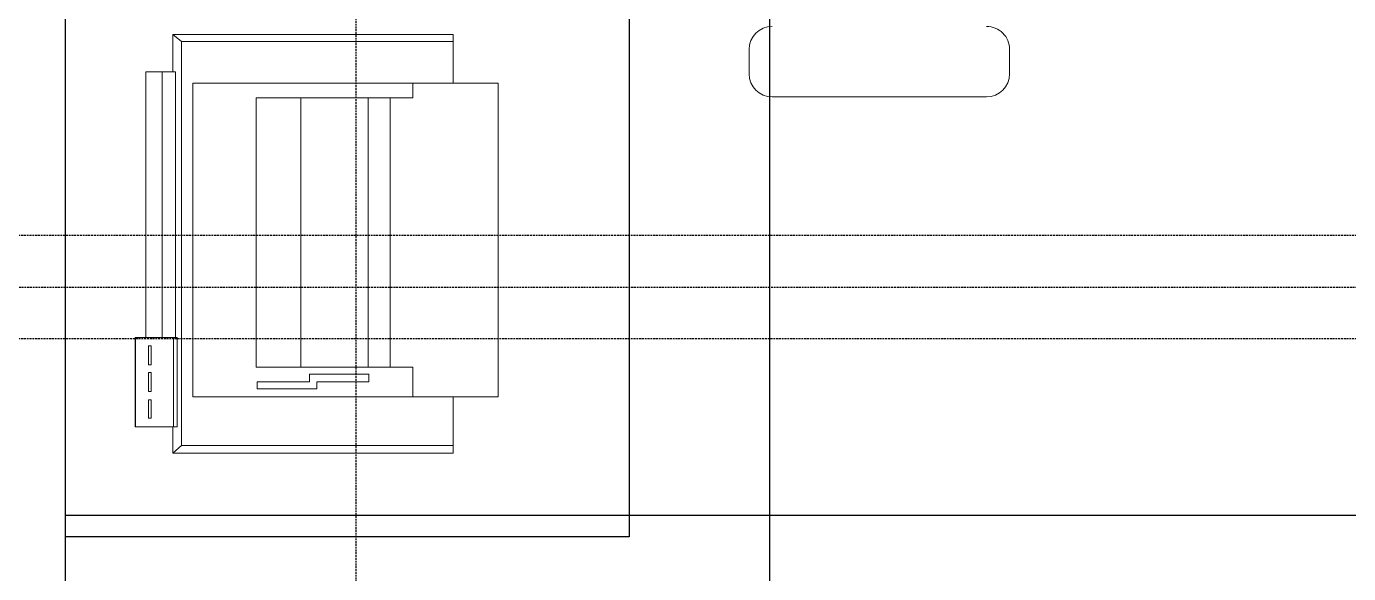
# Model space of a CAD drawing. Extents: x -12260 to 57327, y -29287 to 19916.
# Drawn here: x 19182 to 20308, y 2598 to 3064 of the extents above; entities that cross this region are included whole.
import ezdxf

# ---------------------------------------------------------------- set-up
doc = ezdxf.new("R2010")
doc.units = 0
doc.header["$LTSCALE"] = 0.25
doc.linetypes.add('DASHDOT', pattern=[25.4, 12.7, -6.35, 0, -6.35])
doc.linetypes.add('HIDDEN', pattern=[9.525, 6.35, -3.175])
doc.layers.add('01-First Floor-FUR$0$FALSE CEILING', color=251, linetype='Continuous')
for name, color, linetype, lineweight in [('01-First Floor-FUR$0$LOADING', 253, 'Continuous', 5), ('01-First Floor-FUR$0$Walls', 251, 'Continuous', 5), ('E-LITE-CLNG-CNDT', 6, 'DASHDOT', 35), ('E-POWR-FLOR-CNDT', 6, 'HIDDEN', 25)]:
    doc.layers.add(name, color=color, linetype=linetype, lineweight=lineweight)

# ---------------------------------------------------------------- blocks, each defined once
blk = doc.blocks.new('01-First Floor-FUR$0$ME19011A-P')
for p, q in [((-0.425, 0), (0.425, 0)), ((-0.425, 0), (-0.425, -0.015)), ((0.425, 0), (0.425, -0.015)), ((-0.425, -0.015), (0.425, -0.015)), ((-0.3675, -0.0198), (-0.2325, -0.0198)), ((-0.3675, -0.0198), (-0.3675, -0.0399)), ((-0.36, -0.015), (-0.36, -0.0198)), ((-0.24, -0.015), (-0.24, -0.0198)), ((-0.2325, -0.0198), (-0.2325, -0.0399)), ((-0.15, -0.015), (-0.15, -0.04)), ((0, -0.015), (0, -0.04)), ((0.1, -0.015), (0.1, -0.045)), ((0.2, -0.045), (0.2, -0.015)), ((0.2818, -0.015), (0.2484, -0.015)), ((0.2484, -0.0243), (0.2484, -0.015)), ((0.2818, -0.0243), (0.2818, -0.015)), ((0.3211, -0.015), (0.2877, -0.015)), ((0.2877, -0.015), (0.2877, -0.0531)), ((0.3211, -0.0531), (0.3211, -0.015)), ((0.3623, -0.015), (0.3289, -0.015)), ((0.3289, -0.015), (0.3289, -0.0531)), ((0.3623, -0.0531), (0.3623, -0.015)), ((0.3682, -0.0243), (0.3682, -0.015)), ((0.3682, -0.015), (0.4016, -0.015)), ((0.4016, -0.0243), (0.4016, -0.015)), ((-0.15, -0.025), (0, -0.025)), ((-0.0402, -0.0312), (-0.0496, -0.0337)), ((-0.0376, -0.0409), (-0.0402, -0.0312)), ((0.2818, -0.0243), (0.2484, -0.0243)), ((0.3211, -0.0243), (0.2877, -0.0243)), ((0.3623, -0.0243), (0.3289, -0.0243)), ((0.3682, -0.0243), (0.4016, -0.0243)), ((-0.3675, -0.0399), (-0.2325, -0.0399)), ((-0.15, -0.04), (-0.1187, -0.04)), ((-0.0887, -0.04), (-0.0637, -0.04)), ((-0.0606, -0.0371), (-0.0787, -0.0432)), ((-0.0787, -0.0432), (-0.077, -0.0497)), ((-0.047, -0.0434), (-0.0376, -0.0409)), ((-0.0379, -0.04), (0, -0.04)), ((0.1, -0.035), (0.2, -0.035)), ((0.1, -0.045), (0.2, -0.045)), ((-0.0582, -0.046), (-0.077, -0.0497)), ((0.2877, -0.0531), (0.3211, -0.0531)), ((0.3289, -0.0531), (0.3623, -0.0531))]:
    blk.add_line(p, q)
at = {"color": 8, "const_width": 0.000601}
for points in [[(0.3044, -0.0531, -0.184574), (0.2977, -0.0636, -1.44364), (0.2961, -0.0581, -0.837915), (0.2969, -0.0664, -0.30536), (0.2839, -0.062, -1.584726), (0.2894, -0.0609, -0.253153), (0.2827, -0.0684, -0.874198), (0.2775, -0.0585, -0.915253), (0.2791, -0.0658, -0.223821), (0.2683, -0.0644, -1.703343), (0.272, -0.0597, -0.588962), (0.2621, -0.068, -0.717795), (0.2625, -0.0581, -0.983104), (0.2645, -0.0644, -0.326362), (0.2534, -0.0609, -0.758716), (0.2609, -0.0514, -0.906186), (0.2593, -0.0565, -0.189488), (0.2526, -0.0522, -0.7948), (0.2613, -0.0423, -1.223996), (0.2574, -0.047, -0.072149), (0.2534, -0.0403, -0.645886), (0.2609, -0.0324, -1.366917), (0.2574, -0.0371, -0.078415), (0.2542, -0.0308, -0.723006), (0.2613, -0.0256, -1.105484), (0.2582, -0.0292, -0.221197), (0.2566, -0.0243, -0.221197)], [(0.3456, -0.0531, 0.184574), (0.3523, -0.0636, 1.44364), (0.3539, -0.0581, 0.837915), (0.3531, -0.0664, 0.30536), (0.3661, -0.062, 1.584726), (0.3606, -0.0609, 0.253153), (0.3673, -0.0684, 0.874198), (0.3725, -0.0585, 0.915253), (0.3709, -0.0658, 0.223821), (0.3817, -0.0644, 1.703343), (0.378, -0.0597, 0.588962), (0.3879, -0.068, 0.717795), (0.3875, -0.0581, 0.983104), (0.3855, -0.0644, 0.326362), (0.3966, -0.0609, 0.758716), (0.3891, -0.0514, 0.906186), (0.3907, -0.0565, 0.189488), (0.3974, -0.0522, 0.7948), (0.3887, -0.0423, 1.223996), (0.3926, -0.047, 0.072149), (0.3966, -0.0403, 0.645886), (0.3891, -0.0324, 1.366917), (0.3926, -0.0371, 0.078415), (0.3958, -0.0308, 0.723006), (0.3887, -0.0256, 1.105484), (0.3918, -0.0292, 0.221197), (0.3934, -0.0243, 0.221197)]]:
    blk.add_lwpolyline(points, format="xyb", dxfattribs=at)
blk.add_lwpolyline([(-0.1187, -0.0482), (-0.0887, -0.0482), (-0.0887, -0.0382), (-0.1187, -0.0382)], close=True)
blk.add_circle((-0.0537, -0.04), 0.0075)
for centre, radius, start, end in [((-0.1037, -0.04), 0.01, 10.4593, 169.5407), ((-0.1037, -0.04), 0.0075, 14.0075, 165.9925), ((-0.0537, -0.04), 0.01, 45, 180)]:
    blk.add_arc(centre, radius, start, end)
blk = doc.blocks.new('01-First Floor-FUR$0$M.44.57.64')
at = {"layer": '01-First Floor-FUR$0$LOADING', "xscale": 1000.000000000002, "yscale": 1000.000000000002, "zscale": 1000.000000000002, "rotation": 225.9999036123427}
blk.add_blockref('01-First Floor-FUR$0$ME19011A-P', (-80806.9, 16720.7), dxfattribs=at)
blk = doc.blocks.new('01-First Floor-FUR$0$ITPPLT2C-P')
at = {"color": 0}
for p, q in [((0.0229, 0.0318), (0.2618, 0.0318)), ((0.0304, 0.0256), (0.0229, 0.0318)), ((0.0229, 0), (0.0229, 0.0318)), ((0.0304, -0.3182), (0.0304, 0.0256)), ((0.0304, 0.0256), (0.2618, 0.0256)), ((0.2618, -0.0096), (0.2618, 0.0318)), ((0, 0), (0, -0.2262)), ((0.0252, 0), (0, 0)), ((0.0139, 0), (0.0139, -0.2262)), ((0.0252, 0), (0.0139, 0)), ((0.0252, -0.2262), (0.0252, 0)), ((0.0401, -0.2769), (0.0401, -0.0096)), ((0.3, -0.0096), (0.0401, -0.0096)), ((0.2274, -0.0222), (0.2274, -0.0096)), ((0.3, -0.2769), (0.3, -0.0096)), ((0.0939, -0.2515), (0.0939, -0.0222)), ((0.0939, -0.0222), (0.2274, -0.0222)), ((0.1321, -0.2515), (0.1321, -0.0222)), ((0.1894, -0.2515), (0.1894, -0.0222)), ((0.2082, -0.2515), (0.2082, -0.0222)), ((-0.0091, -0.2262), (0.0267, -0.2262)), ((-0.0091, -0.3023), (-0.0091, -0.2262)), ((-0.0087, -0.2262), (0.0236, -0.2262)), ((-0.0087, -0.3023), (-0.0087, -0.2262)), ((0, -0.2262), (0.0252, -0.2262)), ((0.0023, -0.2495), (0.0023, -0.2334)), ((0.0023, -0.2334), (0.0045, -0.2334)), ((0.0045, -0.2334), (0.0045, -0.2495)), ((0.0139, -0.2262), (0.0252, -0.2262)), ((0.0236, -0.2262), (0.0236, -0.3023)), ((0.0267, -0.2262), (0.0267, -0.3023)), ((0.0045, -0.2495), (0.0023, -0.2495)), ((0.0023, -0.2721), (0.0023, -0.2562)), ((0.0023, -0.2562), (0.0045, -0.2562)), ((0.0045, -0.2562), (0.0045, -0.2721)), ((0.2274, -0.2515), (0.0939, -0.2515)), ((0.1395, -0.2575), (0.19, -0.2575)), ((0.1395, -0.2641), (0.1395, -0.2575)), ((0.19, -0.2575), (0.19, -0.2641)), ((0.2274, -0.2769), (0.2274, -0.2515)), ((0.0947, -0.2701), (0.0947, -0.2641)), ((0.0947, -0.2641), (0.1395, -0.2641)), ((0.1457, -0.2701), (0.0947, -0.2701)), ((0.19, -0.2641), (0.1457, -0.2641)), ((0.1457, -0.2641), (0.1457, -0.2701)), ((0.0045, -0.2721), (0.0023, -0.2721)), ((0.0023, -0.295), (0.0023, -0.2793)), ((0.0023, -0.2793), (0.0045, -0.2793)), ((0.0045, -0.2793), (0.0045, -0.295)), ((0.3, -0.2769), (0.0401, -0.2769)), ((0.2618, -0.2769), (0.2618, -0.3246)), ((0.0267, -0.3023), (-0.0091, -0.3023)), ((0.0236, -0.3023), (-0.0087, -0.3023)), ((0.0045, -0.295), (0.0023, -0.295)), ((0.0229, -0.3246), (0.0229, -0.3023)), ((0.0304, -0.3182), (0.0229, -0.3246)), ((0.0229, -0.3246), (0.2618, -0.3246)), ((0.0304, -0.3182), (0.2618, -0.3182))]:
    blk.add_line(p, q, dxfattribs=at)
blk = doc.blocks.new('01-First Floor-FUR$0$GF21018-P')
at = {"color": 0}
for p, q in [((0.2596, 0.3422), (0.2804, 0.3422)), ((0.3, 0.3226), (0.3, 0.14)), ((0.2596, 0.1204), (0.2804, 0.1204))]:
    blk.add_line(p, q, dxfattribs=at)
for centre, start, end in [((0.2596, 0.3226), 90, 180), ((0.2804, 0.3226), 0, 90), ((0.2596, 0.14), 180, 270), ((0.2804, 0.14), 270, 0)]:
    blk.add_arc(centre, 0.0196, start, end, dxfattribs=at)
blk = doc.blocks.new('01-First Floor-FUR')
at = {"layer": '01-First Floor-FUR$0$FALSE CEILING', "linetype": 'Continuous'}
for p, q in [((19815.6, 1447.6), (19815.6, 5010)), ((19215.6, 2647.6), (23215.5, 2647.6))]:
    blk.add_line(p, q, dxfattribs=at)
at = {"layer": '01-First Floor-FUR$0$FALSE CEILING'}
for p, q in [((19695.6, 4530, -0.1), (19695.6, 2629.1, -0.1)), ((19695.6, 2629.1, -0.1), (19215.6, 2629.1, -0.1))]:
    blk.add_line(p, q, dxfattribs=at)
at = {"layer": '01-First Floor-FUR$0$FALSE CEILING', "elevation": 0}
blk.add_lwpolyline([(23215.5, 1447.6), (19215.6, 1447.6), (19215.6, 5010), (23215.5, 5010)], close=True, dxfattribs=at)
at = {"layer": '01-First Floor-FUR$0$LOADING'}
for p, q in [((19695.6, 4530, -0.1), (19695.6, 2629.1, -0.1)), ((19695.6, 2629.1, -0.1), (19215.6, 2629.1, -0.1))]:
    blk.add_line(p, q, dxfattribs=at)
at = {"layer": '01-First Floor-FUR$0$Walls'}
blk.add_line((19215.6, 1447.6), (19215.6, 5010), dxfattribs=at)
at = {"layer": '01-First Floor-FUR$0$LOADING', "extrusion": (7.77426e-06, 2.24021e-05, 1), "xscale": -1000, "yscale": 1000.000000000001, "zscale": 1000, "rotation": 90.00141075505213}
blk.add_blockref('01-First Floor-FUR$0$GF21018-P', (20140, 3303.6, 0.1), dxfattribs=at)
at = {"layer": '01-First Floor-FUR$0$LOADING', "extrusion": (-7.77425e-06, 2.55393e-17, -1), "xscale": -1000, "yscale": 999.9999999999976, "zscale": 1000}
blk.add_blockref('01-First Floor-FUR$0$ITPPLT2C-P', (-19284.1, 3025, 0), dxfattribs=at)
at = {"layer": '01-First Floor-FUR$0$LOADING', "xscale": -1, "rotation": 135.9999036123427}
blk.add_blockref('01-First Floor-FUR$0$M.44.57.64', (88858.3, -41711.4, -0.1), dxfattribs=at)

msp = doc.modelspace()

# ---------------------------------------------------------------- linework, layer by layer
at = {"layer": 'E-POWR-FLOR-CNDT'}
for points in [[(25215.6, 7052.6), (24924.3, 6739.9), (24924.3, 2960.6, -0.414214), (24849.3, 2885.6), (6785.8, 2885.6, -0.357236), (6712.3, 2945.9), (6553.3, 3736.9)], [(25215.6, 25.9), (24999.3, 25.9, -0.414214), (24924.3, 100.9), (24924.3, 2722.7, 0.414214), (24849.3, 2797.7), (6693.2, 2797.7, -0.392468), (6618.4, 2867.1), (6553.3, 3736.9)], [(6553.3, 3736.9), (6683.6, 2905.1, 0.369387), (6757.7, 2841.7), (24947.5, 2841.7, 0.191985), (24999.1, 2862.2), (25215.6, 3067.4)]]:
    msp.add_lwpolyline(points, format="xyb", dxfattribs=at)
at = {"layer": 'E-POWR-FLOR-CNDT', "elevation": 0}
msp.add_lwpolyline([(21673.4, 1571.4), (21549.6, 1695.1), (19563.1, 1695.1, -0.414214), (19463.1, 1795.1), (19463.1, 3201.8), (19339.3, 3325.6)], format="xyb", dxfattribs=at)

# ---------------------------------------------------------------- block references
at = {"layer": 'E-LITE-CLNG-CNDT'}
msp.add_blockref('01-First Floor-FUR', (0, 0), dxfattribs=at)

doc.saveas('drawing.dxf')
